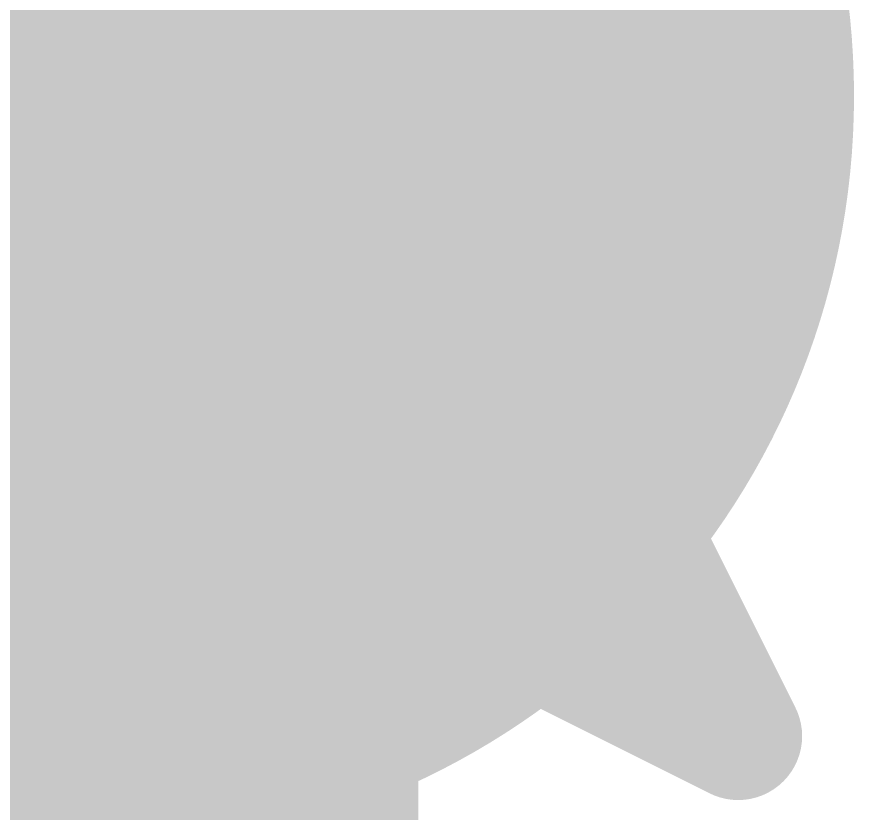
# Model space of a CAD drawing. Header units: inches. Extents: x -2 to 289, y -4 to 187.
# Drawn here: x 73.4336 to 73.7661, y 21.6174 to 21.9334 of the extents above; entities that cross this region are included whole.
import ezdxf

# ---------------------------------------------------------------- set-up
doc = ezdxf.new("R2010")
doc.units = ezdxf.units.IN
for name, color, linetype in [('Bottom Layer', 5, 'Continuous'), ('Drill Drawing', 1, 'Continuous'), ('Layer 1', 16, 'Continuous'), ('Layer 2', 76, 'Continuous'), ('Top Layer', 1, 'Continuous'), ('Via Holes', 16, 'Continuous')]:
    doc.layers.add(name, color=color, linetype=linetype)

msp = doc.modelspace()

# ---------------------------------------------------------------- hatches: boundary and pattern name
at = {"layer": 'Bottom Layer'}
h = msp.add_hatch(color=5, dxfattribs=at)
edge = h.paths.add_edge_path()
edge.add_arc((73.466, 21.90202), 0.3, 0, 360)
at = {"layer": 'Layer 1'}
h = msp.add_hatch(color=16, dxfattribs=at)
edge = h.paths.add_edge_path()
edge.add_arc((73.466, 21.90202), 0.3, 0, 360)
at = {"layer": 'Layer 2'}
h = msp.add_hatch(color=76, dxfattribs=at)
edge = h.paths.add_edge_path()
edge.add_arc((73.466, 21.90202), 0.3, 0, 360)
at = {"layer": 'Top Layer'}
h = msp.add_hatch(color=1, dxfattribs=at)
edge = h.paths.add_edge_path()
edge.add_arc((73.466, 21.90202), 0.3, 0, 360)
at = {"layer": 'Via Holes'}
h = msp.add_hatch(color=7, dxfattribs=at)
edge = h.paths.add_edge_path()
edge.add_arc((73.466, 21.90202), 0.15, 0, 360)

# ---------------------------------------------------------------- linework, layer by layer
at = {"layer": 'Bottom Layer', "const_width": 0.254}
msp.add_lwpolyline([(73.466, 21.30753), (73.466, 21.90202)], dxfattribs=at)
at = {"layer": 'Bottom Layer', "const_width": 0.127}
msp.add_lwpolyline([(73.4025, 21.90202, 1), (73.5295, 21.90202, 1)], format="xyb", close=True, dxfattribs=at)
at = {"layer": 'Drill Drawing', "const_width": 0.0508}
for points in [[(73.593, 21.90202), (73.72, 22.15602)], [(73.5422, 21.90202), (73.6184, 22.05442)], [(73.5422, 21.90202), (73.6184, 21.74962)], [(73.593, 21.90202), (73.72, 21.64802)], [(73.3136, 21.74962), (73.466, 21.82582)], [(73.466, 21.82582), (73.6184, 21.74962)], [(73.212, 21.64802), (73.466, 21.77502)], [(73.466, 21.77502), (73.72, 21.64802)]]:
    msp.add_lwpolyline(points, dxfattribs=at)
at = {"layer": 'Drill Drawing', "const_width": 0.0254}
for points in [[(73.5295, 21.90202, 1), (73.5549, 21.90202, 1)], [(73.5295, 21.90202, 1), (73.5549, 21.90202, 1)], [(73.5803, 21.90202, 1), (73.6057, 21.90202, 1)], [(73.5803, 21.90202, 1), (73.6057, 21.90202, 1)], [(73.4533, 21.82582, 1), (73.4787, 21.82582, 1)], [(73.4533, 21.82582, 1), (73.4787, 21.82582, 1)], [(73.4533, 21.77502, 1), (73.4787, 21.77502, 1)], [(73.4533, 21.77502, 1), (73.4787, 21.77502, 1)], [(73.6057, 21.74962, 1), (73.6311, 21.74962, 1)], [(73.6057, 21.74962, 1), (73.6311, 21.74962, 1)], [(73.7073, 21.64802, 1), (73.7327, 21.64802, 1)], [(73.7073, 21.64802, 1), (73.7327, 21.64802, 1)]]:
    msp.add_lwpolyline(points, format="xyb", close=True, dxfattribs=at)
at = {"layer": 'Top Layer', "const_width": 0.254}
msp.add_lwpolyline([(73.466, 21.90202), (73.466, 31.7555)], dxfattribs=at)
at = {"layer": 'Top Layer', "const_width": 0.127}
msp.add_lwpolyline([(73.4025, 21.90202, 1), (73.5295, 21.90202, 1)], format="xyb", close=True, dxfattribs=at)

doc.saveas('drawing.dxf')
